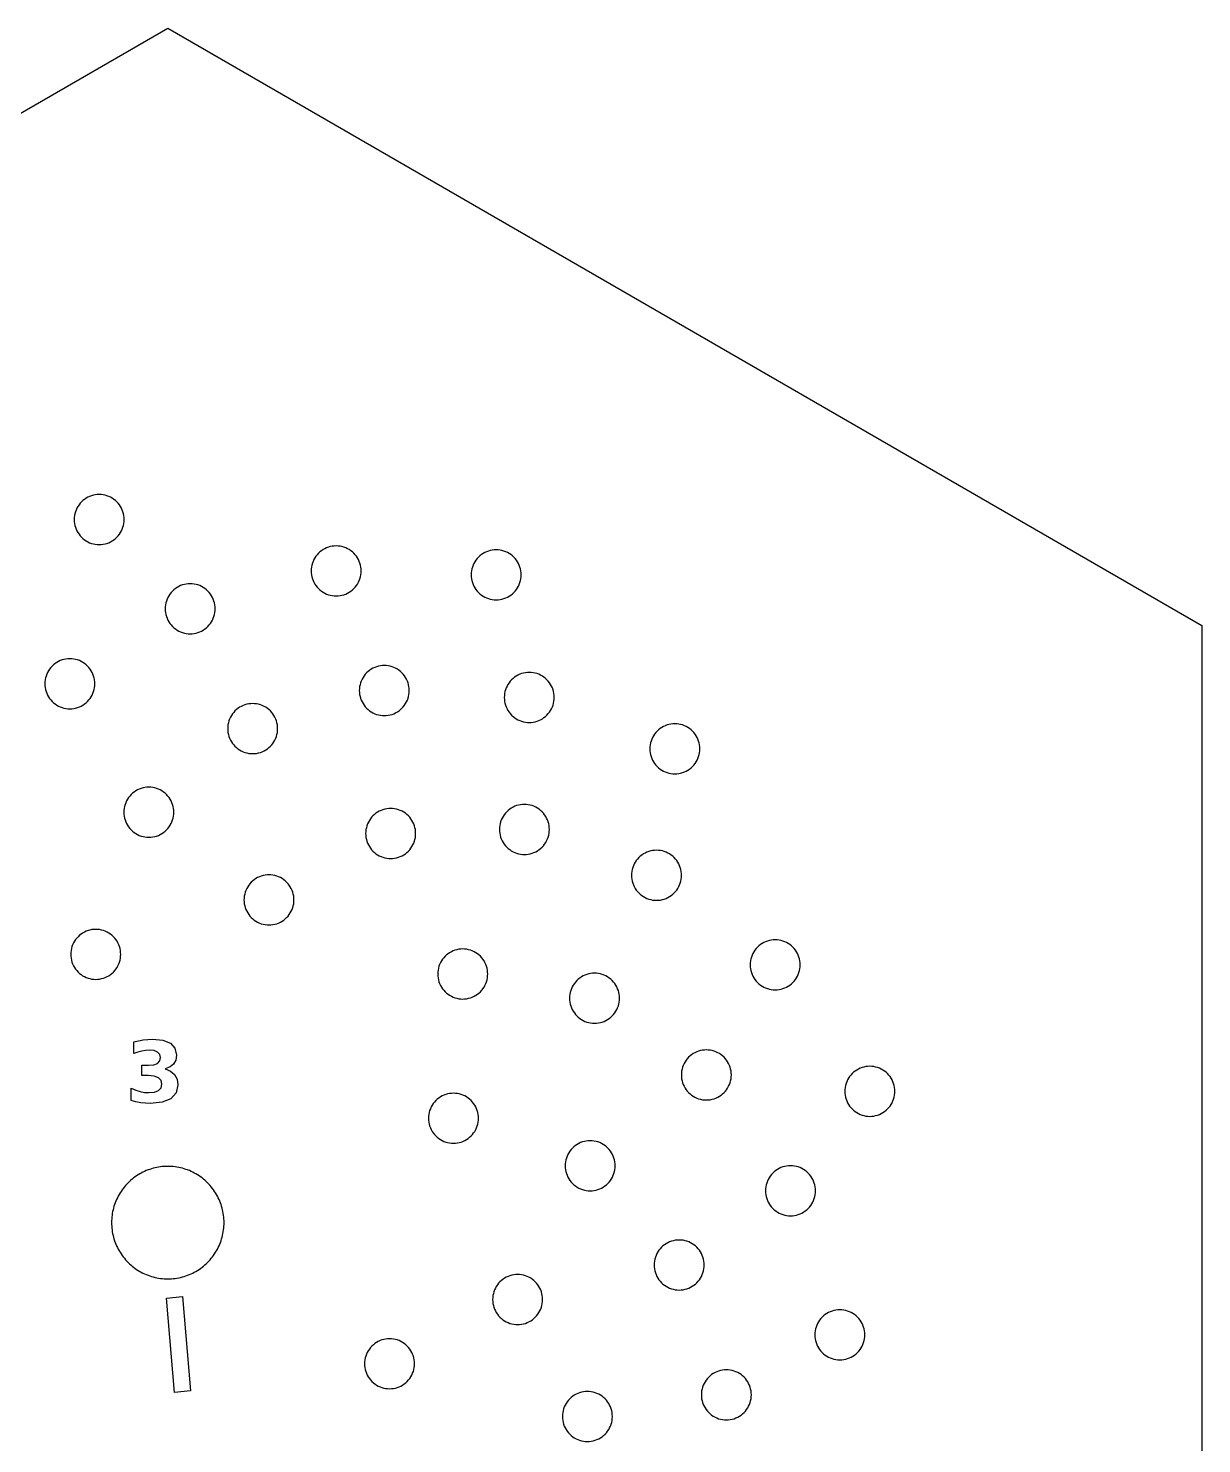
# Model space of a CAD drawing. Header units: millimetres. Extents: x 0 to 377, y 0 to 280.
# Drawn here: x 310.9 to 376.6, y 200.8 to 280 of the extents above; entities that cross this region are included whole.
import ezdxf

# ---------------------------------------------------------------- set-up
doc = ezdxf.new("R2010")
doc.units = ezdxf.units.MM
doc.layers.add('CUT', color=1, linetype='Continuous')
doc.layers.add('ENGRAVE', color=7, linetype='Continuous')

msp = doc.modelspace()

# ---------------------------------------------------------------- linework, layer by layer
at = {"layer": 'CUT'}
for points in [[(376.58, 179.7), (318.672, 146.267), (260.764, 179.7), (260.764, 246.567), (318.672, 280), (376.58, 246.567), (376.58, 179.7)], [(316.078, 251.86), (316.124, 251.96), (316.162, 252.063), (316.192, 252.169), (316.213, 252.276), (316.226, 252.386), (316.23, 252.495), (316.226, 252.605), (316.213, 252.714), (316.192, 252.822), (316.162, 252.928), (316.124, 253.031), (316.078, 253.131), (316.024, 253.227), (315.963, 253.318), (315.895, 253.405), (315.82, 253.485), (315.74, 253.56), (315.653, 253.628), (315.562, 253.689), (315.466, 253.743), (315.366, 253.789), (315.263, 253.827), (315.157, 253.857), (315.049, 253.878), (314.94, 253.891), (314.83, 253.895), (314.721, 253.891), (314.611, 253.878), (314.504, 253.857), (314.398, 253.827), (314.295, 253.789), (314.195, 253.743), (314.099, 253.689), (314.007, 253.628), (313.921, 253.56), (313.84, 253.485), (313.766, 253.405), (313.698, 253.318), (313.637, 253.227), (313.583, 253.131), (313.537, 253.031), (313.499, 252.928), (313.469, 252.822), (313.448, 252.714), (313.435, 252.605), (313.43, 252.495), (313.435, 252.386), (313.448, 252.276), (313.469, 252.169), (313.499, 252.063), (313.537, 251.96), (313.583, 251.86), (313.637, 251.764), (313.698, 251.672), (313.766, 251.586), (313.84, 251.505), (313.921, 251.431), (314.007, 251.363), (314.099, 251.302), (314.195, 251.248), (314.295, 251.202), (314.398, 251.164), (314.504, 251.134), (314.611, 251.113), (314.721, 251.1), (314.83, 251.095), (314.94, 251.1), (315.049, 251.113), (315.157, 251.134), (315.263, 251.164), (315.366, 251.202), (315.466, 251.248), (315.562, 251.302), (315.653, 251.363), (315.74, 251.431), (315.82, 251.505), (315.895, 251.586), (315.963, 251.672), (316.024, 251.764), (316.078, 251.86)], [(329.347, 248.983), (329.393, 249.083), (329.431, 249.186), (329.461, 249.292), (329.482, 249.4), (329.495, 249.509), (329.5, 249.619), (329.495, 249.729), (329.482, 249.838), (329.461, 249.946), (329.431, 250.051), (329.393, 250.155), (329.347, 250.254), (329.293, 250.35), (329.232, 250.442), (329.164, 250.528), (329.089, 250.609), (329.009, 250.683), (328.922, 250.751), (328.831, 250.813), (328.735, 250.866), (328.635, 250.912), (328.532, 250.95), (328.426, 250.98), (328.319, 251.002), (328.209, 251.014), (328.1, 251.019), (327.99, 251.014), (327.881, 251.002), (327.773, 250.98), (327.667, 250.95), (327.564, 250.912), (327.464, 250.866), (327.368, 250.813), (327.277, 250.751), (327.19, 250.683), (327.11, 250.609), (327.035, 250.528), (326.967, 250.442), (326.906, 250.35), (326.852, 250.254), (326.806, 250.155), (326.768, 250.051), (326.738, 249.946), (326.717, 249.838), (326.704, 249.729), (326.7, 249.619), (326.704, 249.509), (326.717, 249.4), (326.738, 249.292), (326.768, 249.186), (326.806, 249.083), (326.852, 248.983), (326.906, 248.887), (326.967, 248.796), (327.035, 248.71), (327.11, 248.629), (327.19, 248.554), (327.277, 248.486), (327.368, 248.425), (327.464, 248.371), (327.564, 248.325), (327.667, 248.287), (327.773, 248.257), (327.881, 248.236), (327.99, 248.223), (328.1, 248.219), (328.209, 248.223), (328.319, 248.236), (328.426, 248.257), (328.532, 248.287), (328.635, 248.325), (328.735, 248.371), (328.831, 248.425), (328.922, 248.486), (329.009, 248.554), (329.089, 248.629), (329.164, 248.71), (329.232, 248.796), (329.293, 248.887), (329.347, 248.983)], [(338.309, 248.766), (338.355, 248.866), (338.393, 248.969), (338.423, 249.075), (338.444, 249.183), (338.457, 249.292), (338.462, 249.402), (338.457, 249.511), (338.444, 249.621), (338.423, 249.728), (338.393, 249.834), (338.355, 249.937), (338.309, 250.037), (338.255, 250.133), (338.194, 250.225), (338.126, 250.311), (338.051, 250.392), (337.971, 250.466), (337.884, 250.534), (337.793, 250.595), (337.697, 250.649), (337.597, 250.695), (337.494, 250.733), (337.388, 250.763), (337.281, 250.784), (337.171, 250.797), (337.062, 250.802), (336.952, 250.797), (336.843, 250.784), (336.735, 250.763), (336.629, 250.733), (336.526, 250.695), (336.426, 250.649), (336.33, 250.595), (336.239, 250.534), (336.152, 250.466), (336.072, 250.392), (335.997, 250.311), (335.929, 250.225), (335.868, 250.133), (335.814, 250.037), (335.768, 249.937), (335.73, 249.834), (335.7, 249.728), (335.679, 249.621), (335.666, 249.511), (335.662, 249.402), (335.666, 249.292), (335.679, 249.183), (335.7, 249.075), (335.73, 248.969), (335.768, 248.866), (335.814, 248.766), (335.868, 248.67), (335.929, 248.579), (335.997, 248.492), (336.072, 248.412), (336.152, 248.337), (336.239, 248.269), (336.33, 248.208), (336.426, 248.154), (336.526, 248.108), (336.629, 248.07), (336.735, 248.04), (336.843, 248.019), (336.952, 248.006), (337.062, 248.002), (337.171, 248.006), (337.281, 248.019), (337.388, 248.04), (337.494, 248.07), (337.597, 248.108), (337.697, 248.154), (337.793, 248.208), (337.884, 248.269), (337.971, 248.337), (338.051, 248.412), (338.126, 248.492), (338.194, 248.579), (338.255, 248.67), (338.309, 248.766)], [(321.219, 246.967), (321.257, 247.07), (321.287, 247.176), (321.308, 247.284), (321.321, 247.393), (321.326, 247.503), (321.321, 247.613), (321.308, 247.722), (321.287, 247.83), (321.257, 247.936), (321.219, 248.039), (321.173, 248.139), (321.119, 248.234), (321.058, 248.326), (320.99, 248.412), (320.916, 248.493), (320.835, 248.567), (320.748, 248.636), (320.657, 248.697), (320.561, 248.75), (320.461, 248.796), (320.358, 248.834), (320.252, 248.864), (320.145, 248.886), (320.035, 248.899), (319.926, 248.903), (319.816, 248.899), (319.707, 248.886), (319.599, 248.864), (319.493, 248.834), (319.39, 248.796), (319.29, 248.75), (319.194, 248.697), (319.103, 248.636), (319.016, 248.567), (318.936, 248.493), (318.861, 248.412), (318.793, 248.326), (318.732, 248.234), (318.678, 248.139), (318.632, 248.039), (318.594, 247.936), (318.564, 247.83), (318.543, 247.722), (318.53, 247.613), (318.526, 247.503), (318.53, 247.393), (318.543, 247.284), (318.564, 247.176), (318.594, 247.07), (318.632, 246.967), (318.678, 246.867), (318.732, 246.771), (318.793, 246.68), (318.861, 246.594), (318.936, 246.513), (319.016, 246.438), (319.103, 246.37), (319.194, 246.309), (319.29, 246.256), (319.39, 246.209), (319.493, 246.171), (319.599, 246.142), (319.707, 246.12), (319.816, 246.107), (319.926, 246.103), (320.035, 246.107), (320.145, 246.12), (320.252, 246.142), (320.358, 246.171), (320.461, 246.209), (320.561, 246.256), (320.657, 246.309), (320.748, 246.37), (320.835, 246.438), (320.916, 246.513), (320.99, 246.594), (321.058, 246.68), (321.119, 246.771), (321.173, 246.867), (321.219, 246.967)], [(314.477, 242.768), (314.515, 242.871), (314.545, 242.977), (314.566, 243.085), (314.579, 243.194), (314.584, 243.304), (314.579, 243.414), (314.566, 243.523), (314.545, 243.631), (314.515, 243.737), (314.477, 243.84), (314.431, 243.939), (314.377, 244.035), (314.316, 244.127), (314.248, 244.213), (314.173, 244.294), (314.093, 244.368), (314.006, 244.437), (313.915, 244.498), (313.819, 244.551), (313.719, 244.597), (313.616, 244.635), (313.51, 244.665), (313.403, 244.687), (313.293, 244.7), (313.184, 244.704), (313.074, 244.7), (312.965, 244.687), (312.857, 244.665), (312.751, 244.635), (312.648, 244.597), (312.548, 244.551), (312.452, 244.498), (312.361, 244.437), (312.274, 244.368), (312.194, 244.294), (312.119, 244.213), (312.051, 244.127), (311.99, 244.035), (311.936, 243.939), (311.89, 243.84), (311.852, 243.737), (311.822, 243.631), (311.801, 243.523), (311.788, 243.414), (311.784, 243.304), (311.788, 243.194), (311.801, 243.085), (311.822, 242.977), (311.852, 242.871), (311.89, 242.768), (311.936, 242.668), (311.99, 242.572), (312.051, 242.481), (312.119, 242.395), (312.194, 242.314), (312.274, 242.239), (312.361, 242.171), (312.452, 242.11), (312.548, 242.057), (312.648, 242.01), (312.751, 241.972), (312.857, 241.943), (312.965, 241.921), (313.074, 241.908), (313.184, 241.904), (313.293, 241.908), (313.403, 241.921), (313.51, 241.943), (313.616, 241.972), (313.719, 242.01), (313.819, 242.057), (313.915, 242.11), (314.006, 242.171), (314.093, 242.239), (314.173, 242.314), (314.248, 242.395), (314.316, 242.481), (314.377, 242.572), (314.431, 242.668), (314.477, 242.768)], [(332.046, 242.286), (332.092, 242.386), (332.13, 242.489), (332.16, 242.595), (332.181, 242.703), (332.194, 242.812), (332.199, 242.922), (332.194, 243.031), (332.181, 243.141), (332.16, 243.248), (332.13, 243.354), (332.092, 243.457), (332.046, 243.557), (331.992, 243.653), (331.931, 243.745), (331.863, 243.831), (331.789, 243.912), (331.708, 243.986), (331.622, 244.054), (331.53, 244.115), (331.434, 244.169), (331.334, 244.215), (331.231, 244.253), (331.125, 244.283), (331.018, 244.304), (330.908, 244.317), (330.799, 244.322), (330.689, 244.317), (330.58, 244.304), (330.472, 244.283), (330.366, 244.253), (330.263, 244.215), (330.163, 244.169), (330.067, 244.115), (329.976, 244.054), (329.889, 243.986), (329.809, 243.912), (329.734, 243.831), (329.666, 243.745), (329.605, 243.653), (329.551, 243.557), (329.505, 243.457), (329.467, 243.354), (329.437, 243.248), (329.416, 243.141), (329.403, 243.031), (329.399, 242.922), (329.403, 242.812), (329.416, 242.703), (329.437, 242.595), (329.467, 242.489), (329.505, 242.386), (329.551, 242.286), (329.605, 242.19), (329.666, 242.099), (329.734, 242.012), (329.809, 241.932), (329.889, 241.857), (329.976, 241.789), (330.067, 241.728), (330.163, 241.674), (330.263, 241.628), (330.366, 241.59), (330.472, 241.56), (330.58, 241.539), (330.689, 241.526), (330.799, 241.522), (330.908, 241.526), (331.018, 241.539), (331.125, 241.56), (331.231, 241.59), (331.334, 241.628), (331.434, 241.674), (331.53, 241.728), (331.622, 241.789), (331.708, 241.857), (331.789, 241.932), (331.863, 242.012), (331.931, 242.099), (331.992, 242.19), (332.046, 242.286)], [(340.167, 241.903), (340.213, 242.003), (340.251, 242.106), (340.281, 242.212), (340.302, 242.319), (340.315, 242.428), (340.319, 242.538), (340.315, 242.648), (340.302, 242.757), (340.281, 242.865), (340.251, 242.971), (340.213, 243.074), (340.167, 243.174), (340.113, 243.27), (340.052, 243.361), (339.984, 243.448), (339.909, 243.528), (339.828, 243.603), (339.742, 243.671), (339.651, 243.732), (339.555, 243.786), (339.455, 243.832), (339.352, 243.87), (339.246, 243.9), (339.138, 243.921), (339.029, 243.934), (338.919, 243.938), (338.809, 243.934), (338.7, 243.921), (338.592, 243.9), (338.487, 243.87), (338.383, 243.832), (338.284, 243.786), (338.188, 243.732), (338.096, 243.671), (338.01, 243.603), (337.929, 243.528), (337.855, 243.448), (337.787, 243.361), (337.726, 243.27), (337.672, 243.174), (337.626, 243.074), (337.588, 242.971), (337.558, 242.865), (337.536, 242.757), (337.524, 242.648), (337.519, 242.538), (337.524, 242.428), (337.536, 242.319), (337.558, 242.212), (337.588, 242.106), (337.626, 242.003), (337.672, 241.903), (337.726, 241.807), (337.787, 241.715), (337.855, 241.629), (337.929, 241.548), (338.01, 241.474), (338.096, 241.406), (338.188, 241.345), (338.284, 241.291), (338.383, 241.245), (338.487, 241.207), (338.592, 241.177), (338.7, 241.156), (338.809, 241.143), (338.919, 241.138), (339.029, 241.143), (339.138, 241.156), (339.246, 241.177), (339.352, 241.207), (339.455, 241.245), (339.555, 241.291), (339.651, 241.345), (339.742, 241.406), (339.828, 241.474), (339.909, 241.548), (339.984, 241.629), (340.052, 241.715), (340.113, 241.807), (340.167, 241.903)], [(324.673, 240.154), (324.719, 240.254), (324.757, 240.357), (324.786, 240.463), (324.808, 240.571), (324.821, 240.68), (324.825, 240.79), (324.821, 240.899), (324.808, 241.009), (324.786, 241.116), (324.757, 241.222), (324.719, 241.325), (324.673, 241.425), (324.619, 241.521), (324.558, 241.613), (324.49, 241.699), (324.415, 241.78), (324.334, 241.854), (324.248, 241.922), (324.157, 241.983), (324.061, 242.037), (323.961, 242.083), (323.858, 242.121), (323.752, 242.151), (323.644, 242.172), (323.535, 242.185), (323.425, 242.19), (323.315, 242.185), (323.206, 242.172), (323.098, 242.151), (322.993, 242.121), (322.889, 242.083), (322.79, 242.037), (322.694, 241.983), (322.602, 241.922), (322.516, 241.854), (322.435, 241.78), (322.361, 241.699), (322.293, 241.613), (322.231, 241.521), (322.178, 241.425), (322.132, 241.325), (322.094, 241.222), (322.064, 241.116), (322.042, 241.009), (322.029, 240.899), (322.025, 240.79), (322.029, 240.68), (322.042, 240.571), (322.064, 240.463), (322.094, 240.357), (322.132, 240.254), (322.178, 240.154), (322.231, 240.058), (322.293, 239.967), (322.361, 239.88), (322.435, 239.8), (322.516, 239.725), (322.602, 239.657), (322.694, 239.596), (322.79, 239.542), (322.889, 239.496), (322.993, 239.458), (323.098, 239.428), (323.206, 239.407), (323.315, 239.394), (323.425, 239.39), (323.535, 239.394), (323.644, 239.407), (323.752, 239.428), (323.858, 239.458), (323.961, 239.496), (324.061, 239.542), (324.157, 239.596), (324.248, 239.657), (324.334, 239.725), (324.415, 239.8), (324.49, 239.88), (324.558, 239.967), (324.619, 240.058), (324.673, 240.154)], [(348.364, 239.127), (348.402, 239.23), (348.432, 239.336), (348.453, 239.444), (348.466, 239.553), (348.47, 239.663), (348.466, 239.772), (348.453, 239.882), (348.432, 239.989), (348.402, 240.095), (348.364, 240.198), (348.318, 240.298), (348.264, 240.394), (348.203, 240.485), (348.135, 240.572), (348.06, 240.653), (347.98, 240.727), (347.893, 240.795), (347.802, 240.856), (347.706, 240.91), (347.606, 240.956), (347.503, 240.994), (347.397, 241.024), (347.289, 241.045), (347.18, 241.058), (347.07, 241.063), (346.96, 241.058), (346.851, 241.045), (346.743, 241.024), (346.638, 240.994), (346.535, 240.956), (346.435, 240.91), (346.339, 240.856), (346.247, 240.795), (346.161, 240.727), (346.08, 240.653), (346.006, 240.572), (345.938, 240.485), (345.877, 240.394), (345.823, 240.298), (345.777, 240.198), (345.739, 240.095), (345.709, 239.989), (345.688, 239.882), (345.675, 239.772), (345.67, 239.663), (345.675, 239.553), (345.688, 239.444), (345.709, 239.336), (345.739, 239.23), (345.777, 239.127), (345.823, 239.027), (345.877, 238.931), (345.938, 238.84), (346.006, 238.753), (346.08, 238.673), (346.161, 238.598), (346.247, 238.53), (346.339, 238.469), (346.435, 238.415), (346.535, 238.369), (346.638, 238.331), (346.743, 238.301), (346.851, 238.28), (346.96, 238.267), (347.07, 238.263), (347.18, 238.267), (347.289, 238.28), (347.397, 238.301), (347.503, 238.331), (347.606, 238.369), (347.706, 238.415), (347.802, 238.469), (347.893, 238.53), (347.98, 238.598), (348.06, 238.673), (348.135, 238.753), (348.203, 238.84), (348.264, 238.931), (348.318, 239.027), (348.364, 239.127)], [(318.903, 235.573), (318.941, 235.676), (318.971, 235.782), (318.993, 235.889), (319.005, 235.999), (319.01, 236.108), (319.005, 236.218), (318.993, 236.327), (318.971, 236.435), (318.941, 236.541), (318.903, 236.644), (318.857, 236.744), (318.803, 236.84), (318.742, 236.931), (318.674, 237.018), (318.6, 237.098), (318.519, 237.173), (318.433, 237.241), (318.341, 237.302), (318.245, 237.356), (318.146, 237.402), (318.042, 237.44), (317.937, 237.47), (317.829, 237.491), (317.72, 237.504), (317.61, 237.508), (317.5, 237.504), (317.391, 237.491), (317.283, 237.47), (317.177, 237.44), (317.074, 237.402), (316.974, 237.356), (316.878, 237.302), (316.787, 237.241), (316.701, 237.173), (316.62, 237.098), (316.545, 237.018), (316.477, 236.931), (316.416, 236.84), (316.362, 236.744), (316.316, 236.644), (316.278, 236.541), (316.248, 236.435), (316.227, 236.327), (316.214, 236.218), (316.21, 236.108), (316.214, 235.999), (316.227, 235.889), (316.248, 235.782), (316.278, 235.676), (316.316, 235.573), (316.362, 235.473), (316.416, 235.377), (316.477, 235.286), (316.545, 235.199), (316.62, 235.119), (316.701, 235.044), (316.787, 234.976), (316.878, 234.915), (316.974, 234.861), (317.074, 234.815), (317.177, 234.777), (317.283, 234.747), (317.391, 234.726), (317.5, 234.713), (317.61, 234.708), (317.72, 234.713), (317.829, 234.726), (317.937, 234.747), (318.042, 234.777), (318.146, 234.815), (318.245, 234.861), (318.341, 234.915), (318.433, 234.976), (318.519, 235.044), (318.6, 235.119), (318.674, 235.199), (318.742, 235.286), (318.803, 235.377), (318.857, 235.473), (318.903, 235.573)], [(332.448, 234.381), (332.486, 234.484), (332.516, 234.59), (332.537, 234.697), (332.55, 234.807), (332.554, 234.916), (332.55, 235.026), (332.537, 235.136), (332.516, 235.243), (332.486, 235.349), (332.448, 235.452), (332.402, 235.552), (332.348, 235.648), (332.287, 235.739), (332.219, 235.826), (332.144, 235.906), (332.064, 235.981), (331.977, 236.049), (331.886, 236.11), (331.79, 236.164), (331.69, 236.21), (331.587, 236.248), (331.481, 236.278), (331.373, 236.299), (331.264, 236.312), (331.154, 236.316), (331.045, 236.312), (330.935, 236.299), (330.828, 236.278), (330.722, 236.248), (330.619, 236.21), (330.519, 236.164), (330.423, 236.11), (330.332, 236.049), (330.245, 235.981), (330.164, 235.906), (330.09, 235.826), (330.022, 235.739), (329.961, 235.648), (329.907, 235.552), (329.861, 235.452), (329.823, 235.349), (329.793, 235.243), (329.772, 235.136), (329.759, 235.026), (329.754, 234.916), (329.759, 234.807), (329.772, 234.697), (329.793, 234.59), (329.823, 234.484), (329.861, 234.381), (329.907, 234.281), (329.961, 234.185), (330.022, 234.094), (330.09, 234.007), (330.164, 233.927), (330.245, 233.852), (330.332, 233.784), (330.423, 233.723), (330.519, 233.669), (330.619, 233.623), (330.722, 233.585), (330.828, 233.555), (330.935, 233.534), (331.045, 233.521), (331.154, 233.516), (331.264, 233.521), (331.373, 233.534), (331.481, 233.555), (331.587, 233.585), (331.69, 233.623), (331.79, 233.669), (331.886, 233.723), (331.977, 233.784), (332.064, 233.852), (332.144, 233.927), (332.219, 234.007), (332.287, 234.094), (332.348, 234.185), (332.402, 234.281), (332.448, 234.381)], [(339.936, 234.612), (339.974, 234.715), (340.004, 234.821), (340.025, 234.929), (340.038, 235.038), (340.042, 235.148), (340.038, 235.258), (340.025, 235.367), (340.004, 235.474), (339.974, 235.58), (339.936, 235.683), (339.89, 235.783), (339.836, 235.879), (339.775, 235.971), (339.707, 236.057), (339.632, 236.138), (339.552, 236.212), (339.465, 236.28), (339.374, 236.341), (339.278, 236.395), (339.178, 236.441), (339.075, 236.479), (338.969, 236.509), (338.861, 236.53), (338.752, 236.543), (338.642, 236.548), (338.533, 236.543), (338.423, 236.53), (338.316, 236.509), (338.21, 236.479), (338.107, 236.441), (338.007, 236.395), (337.911, 236.341), (337.82, 236.28), (337.733, 236.212), (337.653, 236.138), (337.578, 236.057), (337.51, 235.971), (337.449, 235.879), (337.395, 235.783), (337.349, 235.683), (337.311, 235.58), (337.281, 235.474), (337.26, 235.367), (337.247, 235.258), (337.242, 235.148), (337.247, 235.038), (337.26, 234.929), (337.281, 234.821), (337.311, 234.715), (337.349, 234.612), (337.395, 234.512), (337.449, 234.416), (337.51, 234.325), (337.578, 234.238), (337.653, 234.158), (337.733, 234.083), (337.82, 234.015), (337.911, 233.954), (338.007, 233.9), (338.107, 233.854), (338.21, 233.816), (338.316, 233.786), (338.423, 233.765), (338.533, 233.752), (338.642, 233.748), (338.752, 233.752), (338.861, 233.765), (338.969, 233.786), (339.075, 233.816), (339.178, 233.854), (339.278, 233.9), (339.374, 233.954), (339.465, 234.015), (339.552, 234.083), (339.632, 234.158), (339.707, 234.238), (339.775, 234.325), (339.836, 234.416), (339.89, 234.512), (339.936, 234.612)], [(347.339, 232.043), (347.377, 232.146), (347.407, 232.251), (347.429, 232.359), (347.442, 232.468), (347.446, 232.578), (347.442, 232.688), (347.429, 232.797), (347.407, 232.905), (347.377, 233.011), (347.339, 233.114), (347.293, 233.214), (347.24, 233.31), (347.178, 233.401), (347.11, 233.488), (347.036, 233.568), (346.955, 233.643), (346.869, 233.711), (346.777, 233.772), (346.681, 233.826), (346.582, 233.872), (346.478, 233.91), (346.373, 233.94), (346.265, 233.961), (346.156, 233.974), (346.046, 233.978), (345.936, 233.974), (345.827, 233.961), (345.719, 233.94), (345.613, 233.91), (345.51, 233.872), (345.41, 233.826), (345.314, 233.772), (345.223, 233.711), (345.137, 233.643), (345.056, 233.568), (344.981, 233.488), (344.913, 233.401), (344.852, 233.31), (344.798, 233.214), (344.752, 233.114), (344.714, 233.011), (344.685, 232.905), (344.663, 232.797), (344.65, 232.688), (344.646, 232.578), (344.65, 232.468), (344.663, 232.359), (344.685, 232.251), (344.714, 232.146), (344.752, 232.043), (344.798, 231.943), (344.852, 231.847), (344.913, 231.755), (344.981, 231.669), (345.056, 231.588), (345.137, 231.514), (345.223, 231.446), (345.314, 231.385), (345.41, 231.331), (345.51, 231.285), (345.613, 231.247), (345.719, 231.217), (345.827, 231.196), (345.936, 231.183), (346.046, 231.178), (346.156, 231.183), (346.265, 231.196), (346.373, 231.217), (346.478, 231.247), (346.582, 231.285), (346.681, 231.331), (346.777, 231.385), (346.869, 231.446), (346.955, 231.514), (347.036, 231.588), (347.11, 231.669), (347.178, 231.755), (347.24, 231.847), (347.293, 231.943), (347.339, 232.043)], [(325.586, 230.565), (325.633, 230.665), (325.671, 230.768), (325.7, 230.873), (325.722, 230.981), (325.735, 231.09), (325.739, 231.2), (325.735, 231.31), (325.722, 231.419), (325.7, 231.527), (325.671, 231.633), (325.633, 231.736), (325.586, 231.836), (325.533, 231.932), (325.472, 232.023), (325.404, 232.11), (325.329, 232.19), (325.248, 232.265), (325.162, 232.333), (325.071, 232.394), (324.975, 232.448), (324.875, 232.494), (324.772, 232.532), (324.666, 232.562), (324.558, 232.583), (324.449, 232.596), (324.339, 232.6), (324.229, 232.596), (324.12, 232.583), (324.012, 232.562), (323.906, 232.532), (323.803, 232.494), (323.703, 232.448), (323.608, 232.394), (323.516, 232.333), (323.43, 232.265), (323.349, 232.19), (323.275, 232.11), (323.206, 232.023), (323.145, 231.932), (323.092, 231.836), (323.046, 231.736), (323.008, 231.633), (322.978, 231.527), (322.956, 231.419), (322.943, 231.31), (322.939, 231.2), (322.943, 231.09), (322.956, 230.981), (322.978, 230.873), (323.008, 230.768), (323.046, 230.665), (323.092, 230.565), (323.145, 230.469), (323.206, 230.377), (323.275, 230.291), (323.349, 230.21), (323.43, 230.136), (323.516, 230.068), (323.608, 230.007), (323.703, 229.953), (323.803, 229.907), (323.906, 229.869), (324.012, 229.839), (324.12, 229.818), (324.229, 229.805), (324.339, 229.8), (324.449, 229.805), (324.558, 229.818), (324.666, 229.839), (324.772, 229.869), (324.875, 229.907), (324.975, 229.953), (325.071, 230.007), (325.162, 230.068), (325.248, 230.136), (325.329, 230.21), (325.404, 230.291), (325.472, 230.377), (325.533, 230.469), (325.586, 230.565)], [(315.928, 227.617), (315.966, 227.72), (315.996, 227.826), (316.017, 227.934), (316.03, 228.043), (316.035, 228.153), (316.03, 228.263), (316.017, 228.372), (315.996, 228.48), (315.966, 228.586), (315.928, 228.689), (315.882, 228.789), (315.828, 228.885), (315.767, 228.976), (315.699, 229.062), (315.625, 229.143), (315.544, 229.218), (315.457, 229.286), (315.366, 229.347), (315.27, 229.401), (315.17, 229.447), (315.067, 229.485), (314.961, 229.514), (314.854, 229.536), (314.744, 229.549), (314.635, 229.553), (314.525, 229.549), (314.416, 229.536), (314.308, 229.514), (314.202, 229.485), (314.099, 229.447), (313.999, 229.401), (313.903, 229.347), (313.812, 229.286), (313.725, 229.218), (313.645, 229.143), (313.57, 229.062), (313.502, 228.976), (313.441, 228.885), (313.387, 228.789), (313.341, 228.689), (313.303, 228.586), (313.273, 228.48), (313.252, 228.372), (313.239, 228.263), (313.235, 228.153), (313.239, 228.043), (313.252, 227.934), (313.273, 227.826), (313.303, 227.72), (313.341, 227.617), (313.387, 227.518), (313.441, 227.422), (313.502, 227.33), (313.57, 227.244), (313.645, 227.163), (313.725, 227.089), (313.812, 227.02), (313.903, 226.959), (313.999, 226.906), (314.099, 226.86), (314.202, 226.822), (314.308, 226.792), (314.416, 226.77), (314.525, 226.757), (314.635, 226.753), (314.744, 226.757), (314.854, 226.77), (314.961, 226.792), (315.067, 226.822), (315.17, 226.86), (315.27, 226.906), (315.366, 226.959), (315.457, 227.02), (315.544, 227.089), (315.625, 227.163), (315.699, 227.244), (315.767, 227.33), (315.828, 227.422), (315.882, 227.518), (315.928, 227.617)], [(336.436, 226.418), (336.482, 226.518), (336.52, 226.621), (336.55, 226.727), (336.571, 226.834), (336.584, 226.944), (336.589, 227.053), (336.584, 227.163), (336.571, 227.272), (336.55, 227.38), (336.52, 227.486), (336.482, 227.589), (336.436, 227.689), (336.382, 227.785), (336.321, 227.876), (336.253, 227.963), (336.179, 228.043), (336.098, 228.118), (336.011, 228.186), (335.92, 228.247), (335.824, 228.301), (335.724, 228.347), (335.621, 228.385), (335.515, 228.415), (335.408, 228.436), (335.298, 228.449), (335.189, 228.453), (335.079, 228.449), (334.97, 228.436), (334.862, 228.415), (334.756, 228.385), (334.653, 228.347), (334.553, 228.301), (334.457, 228.247), (334.366, 228.186), (334.279, 228.118), (334.199, 228.043), (334.124, 227.963), (334.056, 227.876), (333.995, 227.785), (333.941, 227.689), (333.895, 227.589), (333.857, 227.486), (333.827, 227.38), (333.806, 227.272), (333.793, 227.163), (333.789, 227.053), (333.793, 226.944), (333.806, 226.834), (333.827, 226.727), (333.857, 226.621), (333.895, 226.518), (333.941, 226.418), (333.995, 226.322), (334.056, 226.23), (334.124, 226.144), (334.199, 226.063), (334.279, 225.989), (334.366, 225.921), (334.457, 225.86), (334.553, 225.806), (334.653, 225.76), (334.756, 225.722), (334.862, 225.692), (334.97, 225.671), (335.079, 225.658), (335.189, 225.653), (335.298, 225.658), (335.408, 225.671), (335.515, 225.692), (335.621, 225.722), (335.724, 225.76), (335.824, 225.806), (335.92, 225.86), (336.011, 225.921), (336.098, 225.989), (336.179, 226.063), (336.253, 226.144), (336.321, 226.23), (336.382, 226.322), (336.436, 226.418)], [(353.94, 226.931), (353.986, 227.031), (354.024, 227.134), (354.054, 227.24), (354.075, 227.347), (354.088, 227.457), (354.092, 227.566), (354.088, 227.676), (354.075, 227.785), (354.054, 227.893), (354.024, 227.999), (353.986, 228.102), (353.94, 228.202), (353.886, 228.298), (353.825, 228.389), (353.757, 228.476), (353.682, 228.556), (353.602, 228.631), (353.515, 228.699), (353.424, 228.76), (353.328, 228.814), (353.228, 228.86), (353.125, 228.898), (353.019, 228.928), (352.911, 228.949), (352.802, 228.962), (352.692, 228.966), (352.583, 228.962), (352.473, 228.949), (352.366, 228.928), (352.26, 228.898), (352.157, 228.86), (352.057, 228.814), (351.961, 228.76), (351.87, 228.699), (351.783, 228.631), (351.702, 228.556), (351.628, 228.476), (351.56, 228.389), (351.499, 228.298), (351.445, 228.202), (351.399, 228.102), (351.361, 227.999), (351.331, 227.893), (351.31, 227.785), (351.297, 227.676), (351.292, 227.566), (351.297, 227.457), (351.31, 227.347), (351.331, 227.24), (351.361, 227.134), (351.399, 227.031), (351.445, 226.931), (351.499, 226.835), (351.56, 226.744), (351.628, 226.657), (351.702, 226.577), (351.783, 226.502), (351.87, 226.434), (351.961, 226.373), (352.057, 226.319), (352.157, 226.273), (352.26, 226.235), (352.366, 226.205), (352.473, 226.184), (352.583, 226.171), (352.692, 226.166), (352.802, 226.171), (352.911, 226.184), (353.019, 226.205), (353.125, 226.235), (353.228, 226.273), (353.328, 226.319), (353.424, 226.373), (353.515, 226.434), (353.602, 226.502), (353.682, 226.577), (353.757, 226.657), (353.825, 226.744), (353.886, 226.835), (353.94, 226.931)], [(343.868, 225.16), (343.906, 225.263), (343.936, 225.369), (343.957, 225.477), (343.97, 225.586), (343.974, 225.696), (343.97, 225.805), (343.957, 225.915), (343.936, 226.022), (343.906, 226.128), (343.868, 226.231), (343.822, 226.331), (343.768, 226.427), (343.707, 226.518), (343.639, 226.605), (343.564, 226.686), (343.483, 226.76), (343.397, 226.828), (343.306, 226.889), (343.21, 226.943), (343.11, 226.989), (343.007, 227.027), (342.901, 227.057), (342.793, 227.078), (342.684, 227.091), (342.574, 227.096), (342.464, 227.091), (342.355, 227.078), (342.247, 227.057), (342.142, 227.027), (342.038, 226.989), (341.939, 226.943), (341.843, 226.889), (341.751, 226.828), (341.665, 226.76), (341.584, 226.686), (341.51, 226.605), (341.442, 226.518), (341.38, 226.427), (341.327, 226.331), (341.281, 226.231), (341.243, 226.128), (341.213, 226.022), (341.191, 225.915), (341.179, 225.805), (341.174, 225.696), (341.179, 225.586), (341.191, 225.477), (341.213, 225.369), (341.243, 225.263), (341.281, 225.16), (341.327, 225.06), (341.38, 224.964), (341.442, 224.873), (341.51, 224.786), (341.584, 224.706), (341.665, 224.631), (341.751, 224.563), (341.843, 224.502), (341.939, 224.448), (342.038, 224.402), (342.142, 224.364), (342.247, 224.334), (342.355, 224.313), (342.464, 224.3), (342.574, 224.296), (342.684, 224.3), (342.793, 224.313), (342.901, 224.334), (343.007, 224.364), (343.11, 224.402), (343.21, 224.448), (343.306, 224.502), (343.397, 224.563), (343.483, 224.631), (343.564, 224.706), (343.639, 224.786), (343.707, 224.873), (343.768, 224.964), (343.822, 225.06), (343.868, 225.16)], [(350.128, 220.864), (350.166, 220.967), (350.196, 221.073), (350.218, 221.181), (350.231, 221.29), (350.235, 221.4), (350.231, 221.51), (350.218, 221.619), (350.196, 221.726), (350.166, 221.832), (350.128, 221.935), (350.082, 222.035), (350.029, 222.131), (349.967, 222.223), (349.899, 222.309), (349.825, 222.39), (349.744, 222.464), (349.658, 222.532), (349.566, 222.593), (349.47, 222.647), (349.371, 222.693), (349.267, 222.731), (349.162, 222.761), (349.054, 222.782), (348.945, 222.795), (348.835, 222.8), (348.725, 222.795), (348.616, 222.782), (348.508, 222.761), (348.402, 222.731), (348.299, 222.693), (348.199, 222.647), (348.103, 222.593), (348.012, 222.532), (347.926, 222.464), (347.845, 222.39), (347.77, 222.309), (347.702, 222.223), (347.641, 222.131), (347.587, 222.035), (347.541, 221.935), (347.503, 221.832), (347.474, 221.726), (347.452, 221.619), (347.439, 221.51), (347.435, 221.4), (347.439, 221.29), (347.452, 221.181), (347.474, 221.073), (347.503, 220.967), (347.541, 220.864), (347.587, 220.764), (347.641, 220.668), (347.702, 220.577), (347.77, 220.49), (347.845, 220.41), (347.926, 220.335), (348.012, 220.267), (348.103, 220.206), (348.199, 220.152), (348.299, 220.106), (348.402, 220.068), (348.508, 220.038), (348.616, 220.017), (348.725, 220.004), (348.835, 220), (348.945, 220.004), (349.054, 220.017), (349.162, 220.038), (349.267, 220.068), (349.371, 220.106), (349.47, 220.152), (349.566, 220.206), (349.658, 220.267), (349.744, 220.335), (349.825, 220.41), (349.899, 220.49), (349.967, 220.577), (350.029, 220.668), (350.082, 220.764), (350.128, 220.864)], [(359.284, 219.949), (359.322, 220.052), (359.352, 220.158), (359.373, 220.265), (359.386, 220.375), (359.39, 220.484), (359.386, 220.594), (359.373, 220.703), (359.352, 220.811), (359.322, 220.917), (359.284, 221.02), (359.238, 221.12), (359.184, 221.216), (359.123, 221.307), (359.055, 221.394), (358.98, 221.474), (358.9, 221.549), (358.813, 221.617), (358.722, 221.678), (358.626, 221.732), (358.526, 221.778), (358.423, 221.816), (358.317, 221.846), (358.209, 221.867), (358.1, 221.88), (357.99, 221.884), (357.88, 221.88), (357.771, 221.867), (357.663, 221.846), (357.558, 221.816), (357.455, 221.778), (357.355, 221.732), (357.259, 221.678), (357.167, 221.617), (357.081, 221.549), (357, 221.474), (356.926, 221.394), (356.858, 221.307), (356.797, 221.216), (356.743, 221.12), (356.697, 221.02), (356.659, 220.917), (356.629, 220.811), (356.608, 220.703), (356.595, 220.594), (356.59, 220.484), (356.595, 220.375), (356.608, 220.265), (356.629, 220.158), (356.659, 220.052), (356.697, 219.949), (356.743, 219.849), (356.797, 219.753), (356.858, 219.662), (356.926, 219.575), (357, 219.495), (357.081, 219.42), (357.167, 219.352), (357.259, 219.291), (357.355, 219.237), (357.455, 219.191), (357.558, 219.153), (357.663, 219.123), (357.771, 219.102), (357.88, 219.089), (357.99, 219.084), (358.1, 219.089), (358.209, 219.102), (358.317, 219.123), (358.423, 219.153), (358.526, 219.191), (358.626, 219.237), (358.722, 219.291), (358.813, 219.352), (358.9, 219.42), (358.98, 219.495), (359.055, 219.575), (359.123, 219.662), (359.184, 219.753), (359.238, 219.849), (359.284, 219.949)], [(335.917, 218.34), (335.963, 218.44), (336.001, 218.543), (336.031, 218.649), (336.052, 218.757), (336.065, 218.866), (336.07, 218.976), (336.065, 219.085), (336.052, 219.195), (336.031, 219.302), (336.001, 219.408), (335.963, 219.511), (335.917, 219.611), (335.863, 219.707), (335.802, 219.798), (335.734, 219.885), (335.66, 219.966), (335.579, 220.04), (335.493, 220.108), (335.401, 220.169), (335.305, 220.223), (335.205, 220.269), (335.102, 220.307), (334.996, 220.337), (334.889, 220.358), (334.779, 220.371), (334.67, 220.376), (334.56, 220.371), (334.451, 220.358), (334.343, 220.337), (334.237, 220.307), (334.134, 220.269), (334.034, 220.223), (333.938, 220.169), (333.847, 220.108), (333.76, 220.04), (333.68, 219.966), (333.605, 219.885), (333.537, 219.798), (333.476, 219.707), (333.422, 219.611), (333.376, 219.511), (333.338, 219.408), (333.308, 219.302), (333.287, 219.195), (333.274, 219.085), (333.27, 218.976), (333.274, 218.866), (333.287, 218.757), (333.308, 218.649), (333.338, 218.543), (333.376, 218.44), (333.422, 218.34), (333.476, 218.244), (333.537, 218.153), (333.605, 218.066), (333.68, 217.986), (333.76, 217.911), (333.847, 217.843), (333.938, 217.782), (334.034, 217.728), (334.134, 217.682), (334.237, 217.644), (334.343, 217.614), (334.451, 217.593), (334.56, 217.58), (334.67, 217.576), (334.779, 217.58), (334.889, 217.593), (334.996, 217.614), (335.102, 217.644), (335.205, 217.682), (335.305, 217.728), (335.401, 217.782), (335.493, 217.843), (335.579, 217.911), (335.66, 217.986), (335.734, 218.066), (335.802, 218.153), (335.863, 218.244), (335.917, 218.34)], [(343.578, 215.681), (343.624, 215.781), (343.663, 215.884), (343.692, 215.99), (343.714, 216.098), (343.727, 216.207), (343.731, 216.317), (343.727, 216.426), (343.714, 216.536), (343.692, 216.643), (343.663, 216.749), (343.624, 216.852), (343.578, 216.952), (343.525, 217.048), (343.464, 217.139), (343.396, 217.226), (343.321, 217.307), (343.24, 217.381), (343.154, 217.449), (343.063, 217.51), (342.967, 217.564), (342.867, 217.61), (342.764, 217.648), (342.658, 217.678), (342.55, 217.699), (342.441, 217.712), (342.331, 217.717), (342.221, 217.712), (342.112, 217.699), (342.004, 217.678), (341.898, 217.648), (341.795, 217.61), (341.695, 217.564), (341.6, 217.51), (341.508, 217.449), (341.422, 217.381), (341.341, 217.307), (341.266, 217.226), (341.198, 217.139), (341.137, 217.048), (341.084, 216.952), (341.038, 216.852), (341, 216.749), (340.97, 216.643), (340.948, 216.536), (340.935, 216.426), (340.931, 216.317), (340.935, 216.207), (340.948, 216.098), (340.97, 215.99), (341, 215.884), (341.038, 215.781), (341.084, 215.681), (341.137, 215.585), (341.198, 215.494), (341.266, 215.407), (341.341, 215.327), (341.422, 215.252), (341.508, 215.184), (341.6, 215.123), (341.695, 215.069), (341.795, 215.023), (341.898, 214.985), (342.004, 214.955), (342.112, 214.934), (342.221, 214.921), (342.331, 214.917), (342.441, 214.921), (342.55, 214.934), (342.658, 214.955), (342.764, 214.985), (342.867, 215.023), (342.967, 215.069), (343.063, 215.123), (343.154, 215.184), (343.24, 215.252), (343.321, 215.327), (343.396, 215.407), (343.464, 215.494), (343.525, 215.585), (343.578, 215.681)], [(321.815, 213.339), (321.807, 213.442), (321.795, 213.544), (321.78, 213.646), (321.762, 213.748), (321.74, 213.849), (321.715, 213.949), (321.687, 214.048), (321.655, 214.146), (321.62, 214.243), (321.582, 214.339), (321.541, 214.433), (321.497, 214.527), (321.45, 214.618), (321.4, 214.708), (321.347, 214.797), (321.291, 214.883), (321.233, 214.968), (321.171, 215.051), (321.107, 215.132), (321.04, 215.21), (320.971, 215.287), (320.9, 215.361), (320.825, 215.432), (320.749, 215.502), (320.671, 215.568), (320.59, 215.632), (320.507, 215.694), (320.422, 215.752), (320.336, 215.808), (320.247, 215.861), (320.157, 215.911), (320.065, 215.958), (319.972, 216.003), (319.878, 216.044), (319.782, 216.081), (319.685, 216.116), (319.587, 216.148), (319.487, 216.176), (319.387, 216.201), (319.287, 216.223), (319.185, 216.241), (319.083, 216.256), (318.981, 216.268), (318.878, 216.277), (318.775, 216.282), (318.672, 216.283), (318.569, 216.282), (318.466, 216.277), (318.363, 216.268), (318.261, 216.256), (318.159, 216.241), (318.058, 216.223), (317.957, 216.201), (317.857, 216.176), (317.758, 216.148), (317.66, 216.116), (317.563, 216.081), (317.467, 216.044), (317.372, 216.003), (317.279, 215.958), (317.187, 215.911), (317.097, 215.861), (317.009, 215.808), (316.922, 215.752), (316.837, 215.694), (316.755, 215.632), (316.674, 215.568), (316.595, 215.502), (316.519, 215.432), (316.445, 215.361), (316.373, 215.287), (316.304, 215.21), (316.237, 215.132), (316.173, 215.051), (316.112, 214.968), (316.053, 214.883), (315.997, 214.797), (315.944, 214.708), (315.894, 214.618), (315.847, 214.527), (315.803, 214.433), (315.762, 214.339), (315.724, 214.243), (315.689, 214.146), (315.658, 214.048), (315.63, 213.949), (315.604, 213.849), (315.583, 213.748), (315.564, 213.646), (315.549, 213.544), (315.537, 213.442), (315.529, 213.339), (315.524, 213.236), (315.522, 213.133), (315.524, 213.03), (315.529, 212.927), (315.537, 212.825), (315.549, 212.722), (315.564, 212.62), (315.583, 212.519), (315.604, 212.418), (315.63, 212.318), (315.658, 212.219), (315.689, 212.121), (315.724, 212.024), (315.762, 211.928), (315.803, 211.833), (315.847, 211.74), (315.894, 211.648), (315.944, 211.558), (315.997, 211.47), (316.053, 211.383), (316.112, 211.299), (316.173, 211.216), (316.237, 211.135), (316.304, 211.056), (316.373, 210.98), (316.445, 210.906), (316.519, 210.834), (316.595, 210.765), (316.674, 210.698), (316.755, 210.634), (316.837, 210.573), (316.922, 210.514), (317.009, 210.458), (317.097, 210.405), (317.187, 210.355), (317.279, 210.308), (317.372, 210.264), (317.467, 210.223), (317.563, 210.185), (317.66, 210.151), (317.758, 210.119), (317.857, 210.091), (317.957, 210.066), (318.058, 210.044), (318.159, 210.025), (318.261, 210.01), (318.363, 209.999), (318.466, 209.99), (318.569, 209.985), (318.672, 209.983), (318.775, 209.985), (318.878, 209.99), (318.981, 209.999), (319.083, 210.01), (319.185, 210.025), (319.287, 210.044), (319.387, 210.066), (319.487, 210.091), (319.587, 210.119), (319.685, 210.151), (319.782, 210.185), (319.878, 210.223), (319.972, 210.264), (320.065, 210.308), (320.157, 210.355), (320.247, 210.405), (320.336, 210.458), (320.422, 210.514), (320.507, 210.573), (320.59, 210.634), (320.671, 210.698), (320.749, 210.765), (320.825, 210.834), (320.9, 210.906), (320.971, 210.98), (321.04, 211.056), (321.107, 211.135), (321.171, 211.216), (321.233, 211.299), (321.291, 211.383), (321.347, 211.47), (321.4, 211.558), (321.45, 211.648), (321.497, 211.74), (321.541, 211.833), (321.582, 211.928), (321.62, 212.024), (321.655, 212.121), (321.687, 212.219), (321.715, 212.318), (321.74, 212.418), (321.762, 212.519), (321.78, 212.62), (321.795, 212.722), (321.807, 212.825), (321.815, 212.927), (321.82, 213.03), (321.822, 213.133), (321.82, 213.236), (321.815, 213.339)], [(354.843, 214.381), (354.881, 214.484), (354.911, 214.59), (354.933, 214.698), (354.945, 214.807), (354.95, 214.917), (354.945, 215.026), (354.933, 215.136), (354.911, 215.243), (354.881, 215.349), (354.843, 215.452), (354.797, 215.552), (354.743, 215.648), (354.682, 215.74), (354.614, 215.826), (354.54, 215.907), (354.459, 215.981), (354.373, 216.049), (354.281, 216.11), (354.185, 216.164), (354.086, 216.21), (353.982, 216.248), (353.877, 216.278), (353.769, 216.299), (353.66, 216.312), (353.55, 216.317), (353.44, 216.312), (353.331, 216.299), (353.223, 216.278), (353.117, 216.248), (353.014, 216.21), (352.914, 216.164), (352.818, 216.11), (352.727, 216.049), (352.641, 215.981), (352.56, 215.907), (352.485, 215.826), (352.417, 215.74), (352.356, 215.648), (352.302, 215.552), (352.256, 215.452), (352.218, 215.349), (352.188, 215.243), (352.167, 215.136), (352.154, 215.026), (352.15, 214.917), (352.154, 214.807), (352.167, 214.698), (352.188, 214.59), (352.218, 214.484), (352.256, 214.381), (352.302, 214.281), (352.356, 214.185), (352.417, 214.094), (352.485, 214.007), (352.56, 213.927), (352.641, 213.852), (352.727, 213.784), (352.818, 213.723), (352.914, 213.669), (353.014, 213.623), (353.117, 213.585), (353.223, 213.555), (353.331, 213.534), (353.44, 213.521), (353.55, 213.517), (353.66, 213.521), (353.769, 213.534), (353.877, 213.555), (353.982, 213.585), (354.086, 213.623), (354.185, 213.669), (354.281, 213.723), (354.373, 213.784), (354.459, 213.852), (354.54, 213.927), (354.614, 214.007), (354.682, 214.094), (354.743, 214.185), (354.797, 214.281), (354.843, 214.381)], [(348.608, 210.225), (348.646, 210.328), (348.676, 210.434), (348.698, 210.541), (348.71, 210.651), (348.715, 210.76), (348.71, 210.87), (348.698, 210.979), (348.676, 211.087), (348.646, 211.193), (348.608, 211.296), (348.562, 211.396), (348.508, 211.492), (348.447, 211.583), (348.379, 211.67), (348.305, 211.75), (348.224, 211.825), (348.138, 211.893), (348.046, 211.954), (347.95, 212.008), (347.851, 212.054), (347.747, 212.092), (347.642, 212.122), (347.534, 212.143), (347.425, 212.156), (347.315, 212.16), (347.205, 212.156), (347.096, 212.143), (346.988, 212.122), (346.882, 212.092), (346.779, 212.054), (346.679, 212.008), (346.583, 211.954), (346.492, 211.893), (346.406, 211.825), (346.325, 211.75), (346.25, 211.67), (346.182, 211.583), (346.121, 211.492), (346.067, 211.396), (346.021, 211.296), (345.983, 211.193), (345.953, 211.087), (345.932, 210.979), (345.919, 210.87), (345.915, 210.76), (345.919, 210.651), (345.932, 210.541), (345.953, 210.434), (345.983, 210.328), (346.021, 210.225), (346.067, 210.125), (346.121, 210.029), (346.182, 209.937), (346.25, 209.851), (346.325, 209.77), (346.406, 209.696), (346.492, 209.628), (346.583, 209.567), (346.679, 209.513), (346.779, 209.467), (346.882, 209.429), (346.988, 209.399), (347.096, 209.378), (347.205, 209.365), (347.315, 209.36), (347.425, 209.365), (347.534, 209.378), (347.642, 209.399), (347.747, 209.429), (347.851, 209.467), (347.95, 209.513), (348.046, 209.567), (348.138, 209.628), (348.224, 209.696), (348.305, 209.77), (348.379, 209.851), (348.447, 209.937), (348.508, 210.029), (348.562, 210.125), (348.608, 210.225)], [(339.559, 208.29), (339.597, 208.393), (339.627, 208.499), (339.649, 208.607), (339.662, 208.716), (339.666, 208.826), (339.662, 208.936), (339.649, 209.045), (339.627, 209.153), (339.597, 209.258), (339.559, 209.361), (339.513, 209.461), (339.46, 209.557), (339.399, 209.649), (339.33, 209.735), (339.256, 209.816), (339.175, 209.89), (339.089, 209.958), (338.997, 210.019), (338.901, 210.073), (338.802, 210.119), (338.699, 210.157), (338.593, 210.187), (338.485, 210.208), (338.376, 210.221), (338.266, 210.226), (338.156, 210.221), (338.047, 210.208), (337.939, 210.187), (337.833, 210.157), (337.73, 210.119), (337.63, 210.073), (337.534, 210.019), (337.443, 209.958), (337.357, 209.89), (337.276, 209.816), (337.201, 209.735), (337.133, 209.649), (337.072, 209.557), (337.018, 209.461), (336.972, 209.361), (336.934, 209.258), (336.905, 209.153), (336.883, 209.045), (336.87, 208.936), (336.866, 208.826), (336.87, 208.716), (336.883, 208.607), (336.905, 208.499), (336.934, 208.393), (336.972, 208.29), (337.018, 208.19), (337.072, 208.094), (337.133, 208.003), (337.201, 207.916), (337.276, 207.836), (337.357, 207.761), (337.443, 207.693), (337.534, 207.632), (337.63, 207.578), (337.73, 207.532), (337.833, 207.494), (337.939, 207.464), (338.047, 207.443), (338.156, 207.43), (338.266, 207.426), (338.376, 207.43), (338.485, 207.443), (338.593, 207.464), (338.699, 207.494), (338.802, 207.532), (338.901, 207.578), (338.997, 207.632), (339.089, 207.693), (339.175, 207.761), (339.256, 207.836), (339.33, 207.916), (339.399, 208.003), (339.46, 208.094), (339.513, 208.19), (339.559, 208.29)], [(357.56, 206.218), (357.606, 206.318), (357.644, 206.421), (357.673, 206.527), (357.695, 206.634), (357.708, 206.744), (357.712, 206.853), (357.708, 206.963), (357.695, 207.072), (357.673, 207.18), (357.644, 207.286), (357.606, 207.389), (357.56, 207.489), (357.506, 207.585), (357.445, 207.676), (357.377, 207.763), (357.302, 207.843), (357.221, 207.918), (357.135, 207.986), (357.044, 208.047), (356.948, 208.101), (356.848, 208.147), (356.745, 208.185), (356.639, 208.215), (356.531, 208.236), (356.422, 208.249), (356.312, 208.253), (356.202, 208.249), (356.093, 208.236), (355.985, 208.215), (355.88, 208.185), (355.776, 208.147), (355.677, 208.101), (355.581, 208.047), (355.489, 207.986), (355.403, 207.918), (355.322, 207.843), (355.248, 207.763), (355.18, 207.676), (355.118, 207.585), (355.065, 207.489), (355.019, 207.389), (354.981, 207.286), (354.951, 207.18), (354.929, 207.072), (354.916, 206.963), (354.912, 206.853), (354.916, 206.744), (354.929, 206.634), (354.951, 206.527), (354.981, 206.421), (355.019, 206.318), (355.065, 206.218), (355.118, 206.122), (355.18, 206.031), (355.248, 205.944), (355.322, 205.863), (355.403, 205.789), (355.489, 205.721), (355.581, 205.66), (355.677, 205.606), (355.776, 205.56), (355.88, 205.522), (355.985, 205.492), (356.093, 205.471), (356.202, 205.458), (356.312, 205.453), (356.422, 205.458), (356.531, 205.471), (356.639, 205.492), (356.745, 205.522), (356.848, 205.56), (356.948, 205.606), (357.044, 205.66), (357.135, 205.721), (357.221, 205.789), (357.302, 205.863), (357.377, 205.944), (357.445, 206.031), (357.506, 206.122), (357.56, 206.218)], [(332.386, 204.697), (332.424, 204.8), (332.454, 204.906), (332.476, 205.013), (332.489, 205.122), (332.493, 205.232), (332.489, 205.342), (332.476, 205.451), (332.454, 205.559), (332.424, 205.665), (332.386, 205.768), (332.34, 205.868), (332.287, 205.964), (332.225, 206.055), (332.157, 206.142), (332.083, 206.222), (332.002, 206.297), (331.916, 206.365), (331.824, 206.426), (331.728, 206.48), (331.629, 206.526), (331.525, 206.564), (331.42, 206.594), (331.312, 206.615), (331.203, 206.628), (331.093, 206.632), (330.983, 206.628), (330.874, 206.615), (330.766, 206.594), (330.66, 206.564), (330.557, 206.526), (330.457, 206.48), (330.361, 206.426), (330.27, 206.365), (330.184, 206.297), (330.103, 206.222), (330.028, 206.142), (329.96, 206.055), (329.899, 205.964), (329.845, 205.868), (329.799, 205.768), (329.761, 205.665), (329.732, 205.559), (329.71, 205.451), (329.697, 205.342), (329.693, 205.232), (329.697, 205.122), (329.71, 205.013), (329.732, 204.906), (329.761, 204.8), (329.799, 204.697), (329.845, 204.597), (329.899, 204.501), (329.96, 204.409), (330.028, 204.323), (330.103, 204.242), (330.184, 204.168), (330.27, 204.1), (330.361, 204.039), (330.457, 203.985), (330.557, 203.939), (330.66, 203.901), (330.766, 203.871), (330.874, 203.85), (330.983, 203.837), (331.093, 203.832), (331.203, 203.837), (331.312, 203.85), (331.42, 203.871), (331.525, 203.901), (331.629, 203.939), (331.728, 203.985), (331.824, 204.039), (331.916, 204.1), (332.002, 204.168), (332.083, 204.242), (332.157, 204.323), (332.225, 204.409), (332.287, 204.501), (332.34, 204.597), (332.386, 204.697)], [(351.204, 202.853), (351.25, 202.952), (351.288, 203.056), (351.317, 203.161), (351.339, 203.269), (351.352, 203.378), (351.356, 203.488), (351.352, 203.598), (351.339, 203.707), (351.317, 203.815), (351.288, 203.921), (351.25, 204.024), (351.204, 204.124), (351.15, 204.22), (351.089, 204.311), (351.021, 204.397), (350.946, 204.478), (350.865, 204.553), (350.779, 204.621), (350.688, 204.682), (350.592, 204.736), (350.492, 204.782), (350.389, 204.82), (350.283, 204.849), (350.175, 204.871), (350.066, 204.884), (349.956, 204.888), (349.846, 204.884), (349.737, 204.871), (349.629, 204.849), (349.524, 204.82), (349.42, 204.782), (349.321, 204.736), (349.225, 204.682), (349.133, 204.621), (349.047, 204.553), (348.966, 204.478), (348.892, 204.397), (348.824, 204.311), (348.762, 204.22), (348.709, 204.124), (348.663, 204.024), (348.625, 203.921), (348.595, 203.815), (348.573, 203.707), (348.56, 203.598), (348.556, 203.488), (348.56, 203.378), (348.573, 203.269), (348.595, 203.161), (348.625, 203.056), (348.663, 202.952), (348.709, 202.853), (348.762, 202.757), (348.824, 202.665), (348.892, 202.579), (348.966, 202.498), (349.047, 202.424), (349.133, 202.356), (349.225, 202.294), (349.321, 202.241), (349.42, 202.195), (349.524, 202.157), (349.629, 202.127), (349.737, 202.105), (349.846, 202.092), (349.956, 202.088), (350.066, 202.092), (350.175, 202.105), (350.283, 202.127), (350.389, 202.157), (350.492, 202.195), (350.592, 202.241), (350.688, 202.294), (350.779, 202.356), (350.865, 202.424), (350.946, 202.498), (351.021, 202.579), (351.089, 202.665), (351.15, 202.757), (351.204, 202.853)], [(343.465, 201.74), (343.503, 201.843), (343.533, 201.949), (343.554, 202.057), (343.567, 202.166), (343.571, 202.276), (343.567, 202.386), (343.554, 202.495), (343.533, 202.603), (343.503, 202.709), (343.465, 202.812), (343.419, 202.912), (343.365, 203.008), (343.304, 203.099), (343.236, 203.185), (343.161, 203.266), (343.081, 203.341), (342.994, 203.409), (342.903, 203.47), (342.807, 203.523), (342.707, 203.57), (342.604, 203.608), (342.498, 203.637), (342.39, 203.659), (342.281, 203.672), (342.171, 203.676), (342.062, 203.672), (341.952, 203.659), (341.845, 203.637), (341.739, 203.608), (341.636, 203.57), (341.536, 203.523), (341.44, 203.47), (341.349, 203.409), (341.262, 203.341), (341.181, 203.266), (341.107, 203.185), (341.039, 203.099), (340.978, 203.008), (340.924, 202.912), (340.878, 202.812), (340.84, 202.709), (340.81, 202.603), (340.789, 202.495), (340.776, 202.386), (340.771, 202.276), (340.776, 202.166), (340.789, 202.057), (340.81, 201.949), (340.84, 201.843), (340.878, 201.74), (340.924, 201.641), (340.978, 201.545), (341.039, 201.453), (341.107, 201.367), (341.181, 201.286), (341.262, 201.212), (341.349, 201.143), (341.44, 201.082), (341.536, 201.029), (341.636, 200.983), (341.739, 200.945), (341.845, 200.915), (341.952, 200.893), (342.062, 200.88), (342.171, 200.876), (342.281, 200.88), (342.39, 200.893), (342.498, 200.915), (342.604, 200.945), (342.707, 200.983), (342.807, 201.029), (342.903, 201.082), (342.994, 201.143), (343.081, 201.212), (343.161, 201.286), (343.236, 201.367), (343.304, 201.453), (343.365, 201.545), (343.419, 201.641), (343.465, 201.74)]]:
    msp.add_lwpolyline(points, close=True, dxfattribs=at)
at = {"layer": 'ENGRAVE'}
for points in [[(319.053, 221.424), (319.191, 221.17), (319.236, 220.854), (319.137, 220.4), (318.841, 220.069), (318.355, 219.868), (317.689, 219.801), (317.421, 219.812), (317.153, 219.844), (316.886, 219.898), (316.622, 219.973), (316.622, 220.663), (316.872, 220.553), (317.12, 220.474), (317.366, 220.426), (317.607, 220.41), (317.921, 220.441), (318.152, 220.533), (318.294, 220.683), (318.342, 220.887), (318.293, 221.095), (318.148, 221.246), (317.907, 221.337), (317.574, 221.368), (317.217, 221.368), (317.217, 221.944), (317.593, 221.944), (317.887, 221.97), (318.095, 222.05), (318.219, 222.183), (318.26, 222.372), (318.22, 222.548), (318.099, 222.68), (317.906, 222.762), (317.646, 222.79), (317.43, 222.777), (317.21, 222.74), (316.99, 222.68), (316.77, 222.597), (316.77, 223.252), (317.034, 223.317), (317.295, 223.364), (317.554, 223.391), (317.807, 223.401), (318.398, 223.345), (318.818, 223.178), (319.071, 222.901), (319.155, 222.511), (319.114, 222.234), (318.994, 222.012), (318.796, 221.847), (318.52, 221.739), (318.829, 221.615), (319.053, 221.424)], [(319.054, 203.63), (318.591, 208.91), (319.488, 208.989), (319.951, 203.709), (319.054, 203.63)]]:
    msp.add_lwpolyline(points, close=True, dxfattribs=at)

doc.saveas('drawing.dxf')
